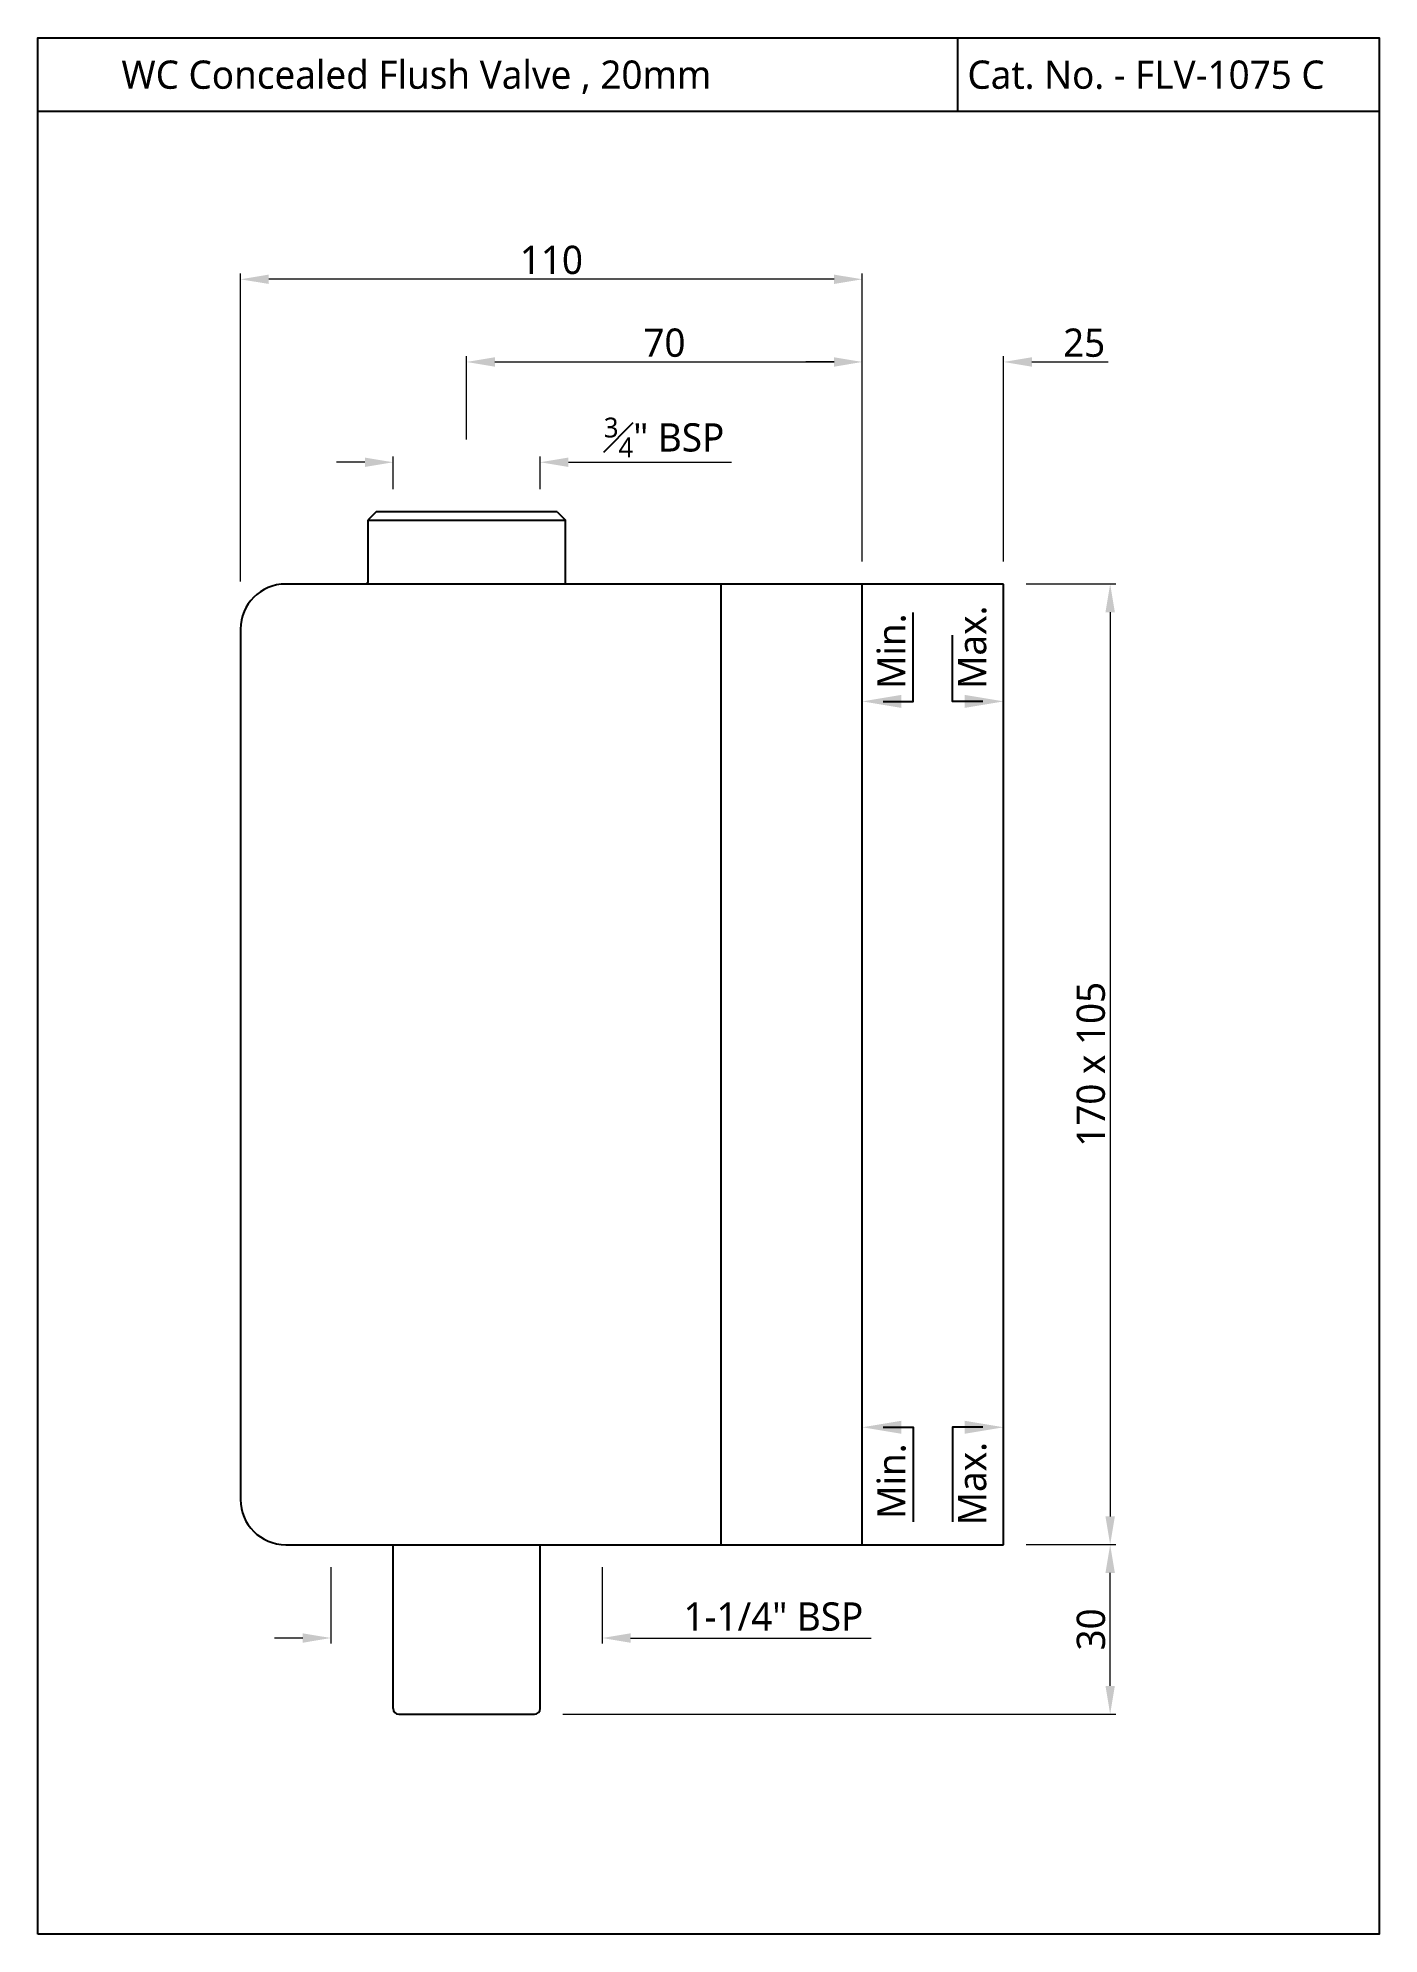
# Model space of a CAD drawing. Header units: inches. Extents: x 6864 to 7101, y 641 to 977.
import ezdxf

# ---------------------------------------------------------------- set-up
doc = ezdxf.new("R2010")
doc.units = ezdxf.units.IN
doc.header["$MEASUREMENT"] = 0
doc.styles.get("Standard").update_dxf_attribs({"font": 'SEGOEUI.TTF'})
doc.dimstyles.get("Standard").update_dxf_attribs({"dimtxt": 3, "dimasz": 3, "dimexe": 1, "dimexo": 2, "dimgap": 0.8, "dimtad": 1, "dimdec": 8, "dimdsep": 46, "dimtxsty": 'Standard', "dimcen": 0, "dimadec": 0, "dimazin": 2, "dimtfac": 1, "dimtdec": 8, "dimtmove": 0, "dimatfit": 1, "dimfxl": 0, "dimtolj": 1, "dimtzin": 0, "dimlwd": 9, "dimlwe": 9, "dimarcsym": 0})

# ---------------------------------------------------------------- blocks, each defined once
blk = doc.blocks.new('*D2')
at = {"color": 0, "lineweight": 9, "transparency": 16777216}
for p, q in [((7004.82, 919.49), (6999.82, 919.49)), ((7009.82, 884.2), (7009.82, 920.49)), ((7034.82, 884.2), (7034.82, 920.49)), ((7039.82, 919.49), (7053.31, 919.49))]:
    blk.add_line(p, q, dxfattribs=at)
at = {"color": 0, "transparency": 16777216}
for points in [[(7004.82, 920.32), (7004.82, 918.65), (7009.82, 919.49)], [(7039.82, 920.32), (7039.82, 918.65), (7034.82, 919.49)]]:
    blk.add_solid(points, dxfattribs=at)
at = {"layer": 'Defpoints', "color": 0, "transparency": 16777216}
for p in [(7034.82, 919.49), (7009.82, 880.2), (7034.82, 880.2)]:
    blk.add_point(p, dxfattribs=at)
at = {"color": 0, "transparency": 16777216, "insert": (7049.07, 922.87), "char_height": 5, "attachment_point": 5}
blk.add_mtext('\\A1;25', dxfattribs=at)
blk = doc.blocks.new('*D3')
at = {"color": 0, "lineweight": 9, "transparency": 16777216}
for p, q in [((6926.82, 897), (6926.82, 902.74)), ((6952.82, 897), (6952.82, 902.74)), ((6921.82, 901.74), (6916.82, 901.74)), ((6957.82, 901.74), (6986.67, 901.74))]:
    blk.add_line(p, q, dxfattribs=at)
at = {"color": 0, "transparency": 16777216}
for points in [[(6921.82, 902.57), (6921.82, 900.91), (6926.82, 901.74)], [(6957.82, 902.57), (6957.82, 900.91), (6952.82, 901.74)]]:
    blk.add_solid(points, dxfattribs=at)
at = {"layer": 'Defpoints', "color": 0, "transparency": 16777216}
for p in [(6952.82, 901.74), (6926.82, 893), (6952.82, 893)]:
    blk.add_point(p, dxfattribs=at)
at = {"color": 0, "transparency": 16777216, "insert": (6974.75, 906.14), "char_height": 5, "attachment_point": 5}
blk.add_mtext('\\A1;{\\H0.7x;\\S3#4;}" BSP', dxfattribs=at)
blk = doc.blocks.new('*D4')
at = {"color": 0, "lineweight": 9, "transparency": 16777216}
for p, q in [((6915.82, 706.2), (6915.82, 692.68)), ((6963.82, 706.2), (6963.82, 692.68)), ((6910.82, 693.68), (6905.82, 693.68)), ((6968.82, 693.68), (7011.38, 693.68))]:
    blk.add_line(p, q, dxfattribs=at)
at = {"color": 0, "transparency": 16777216}
for points in [[(6910.82, 694.51), (6910.82, 692.84), (6915.82, 693.68)], [(6968.82, 694.51), (6968.82, 692.84), (6963.82, 693.68)]]:
    blk.add_solid(points, dxfattribs=at)
at = {"layer": 'Defpoints', "color": 0, "transparency": 16777216}
for p in [(6915.82, 710.2), (6963.82, 710.2), (6963.82, 693.68)]:
    blk.add_point(p, dxfattribs=at)
at = {"color": 0, "transparency": 16777216, "insert": (6994.1, 697.45), "char_height": 5, "attachment_point": 5}
blk.add_mtext('\\A1;1-1/4" BSP', dxfattribs=at)
blk = doc.blocks.new('*D5')
at = {"color": 0, "lineweight": 9, "transparency": 16777216}
for p, q in [((6899.82, 880.65), (6899.82, 935.12)), ((7004.82, 934.12), (6904.82, 934.12)), ((7009.82, 884.2), (7009.82, 935.12))]:
    blk.add_line(p, q, dxfattribs=at)
at = {"color": 0, "transparency": 16777216}
for points in [[(6904.82, 934.95), (6904.82, 933.29), (6899.82, 934.12)], [(7004.82, 934.95), (7004.82, 933.29), (7009.82, 934.12)]]:
    blk.add_solid(points, dxfattribs=at)
at = {"layer": 'Defpoints', "color": 0, "transparency": 16777216}
for p in [(6899.82, 934.12), (7009.82, 880.2), (6899.82, 876.65)]:
    blk.add_point(p, dxfattribs=at)
at = {"color": 0, "transparency": 16777216, "insert": (6954.82, 937.52), "char_height": 5, "attachment_point": 5}
blk.add_mtext('\\A1;110', dxfattribs=at)
blk = doc.blocks.new('*D6')
at = {"color": 0, "lineweight": 9, "transparency": 16777216}
for p, q in [((6939.82, 905.74), (6939.82, 920.49)), ((6944.82, 919.49), (7004.82, 919.49)), ((7009.82, 884.2), (7009.82, 920.49))]:
    blk.add_line(p, q, dxfattribs=at)
at = {"color": 0, "transparency": 16777216}
for points in [[(6944.82, 920.32), (6944.82, 918.65), (6939.82, 919.49)], [(7004.82, 920.32), (7004.82, 918.65), (7009.82, 919.49)]]:
    blk.add_solid(points, dxfattribs=at)
at = {"layer": 'Defpoints', "color": 0, "transparency": 16777216}
for p in [(7009.82, 919.49), (6939.82, 901.74), (7009.82, 880.2)]:
    blk.add_point(p, dxfattribs=at)
at = {"color": 0, "transparency": 16777216, "insert": (6974.82, 922.87), "char_height": 5, "attachment_point": 5}
blk.add_mtext('\\A1;70', dxfattribs=at)
blk = doc.blocks.new('*D7')
at = {"color": 0, "lineweight": 9, "transparency": 16777216}
for p, q in [((7038.82, 880.2), (7054.67, 880.2)), ((7053.67, 875.2), (7053.67, 715.2)), ((7038.82, 710.2), (7054.67, 710.2))]:
    blk.add_line(p, q, dxfattribs=at)
at = {"color": 0, "transparency": 16777216}
for points in [[(7052.84, 875.2), (7054.5, 875.2), (7053.67, 880.2)], [(7052.84, 715.2), (7054.5, 715.2), (7053.67, 710.2)]]:
    blk.add_solid(points, dxfattribs=at)
at = {"layer": 'Defpoints', "color": 0, "transparency": 16777216}
for p in [(7034.82, 880.2), (7034.82, 710.2), (7053.67, 710.2)]:
    blk.add_point(p, dxfattribs=at)
at = {"color": 0, "transparency": 16777216, "insert": (7050.27, 795.2), "char_height": 5, "attachment_point": 5, "rotation": 90}
blk.add_mtext('\\A1;170 x 105', dxfattribs=at)
blk = doc.blocks.new('*D10')
at = {"color": 0, "lineweight": 9, "transparency": 16777216}
for p, q in [((7038.82, 710.2), (7054.67, 710.2)), ((7053.67, 685.2), (7053.67, 705.2)), ((6956.82, 680.2), (7054.67, 680.2))]:
    blk.add_line(p, q, dxfattribs=at)
at = {"color": 0, "transparency": 16777216}
for points in [[(7052.84, 705.2), (7054.5, 705.2), (7053.67, 710.2)], [(7052.84, 685.2), (7054.5, 685.2), (7053.67, 680.2)]]:
    blk.add_solid(points, dxfattribs=at)
at = {"layer": 'Defpoints', "color": 0, "transparency": 16777216}
for p in [(7034.82, 710.2), (7053.67, 710.2), (6952.82, 680.2)]:
    blk.add_point(p, dxfattribs=at)
at = {"color": 0, "transparency": 16777216, "insert": (7050.29, 695.2), "char_height": 5, "attachment_point": 5, "rotation": 90}
blk.add_mtext('\\A1;30', dxfattribs=at)

msp = doc.modelspace()

# ---------------------------------------------------------------- linework, layer by layer
for p, q in [((7026.6636051, 976.8317166), (7026.6636051, 963.8317166)), ((7101.23974859, 963.8317166), (6863.98675094, 963.8317166)), ((6922.32474109, 891.4956061), (6957.32474109, 891.4956061)), ((7034.82474109, 880.1956061), (6907.82474109, 880.1956061)), ((6984.82474109, 710.1956061), (6984.82474109, 880.1956061)), ((7009.82474109, 710.1956061), (7009.82474109, 880.1956061)), ((7034.82474109, 710.1956061), (7034.82474109, 880.1956061)), ((6899.82474109, 872.1956061), (6899.82474109, 718.1956061)), ((6907.82474109, 710.1956061), (7034.82474109, 710.1956061)), ((6926.82474109, 681.1956061), (6926.82474109, 710.1956061)), ((6952.82474109, 681.1956061), (6952.82474109, 710.1956061)), ((6927.82474109, 680.1956061), (6951.82474109, 680.1956061))]:
    msp.add_line(p, q)
at = {"lineweight": 25, "ltscale": 0.1}
for p, q in [((6923.82474109, 892.9956061), (6922.32474109, 891.4956061)), ((6955.82474109, 892.9956061), (6923.82474109, 892.9956061)), ((6955.82474109, 892.9956061), (6957.32474109, 891.4956061)), ((6922.32474109, 891.4956061), (6922.32474109, 880.44578071)), ((6957.32474109, 880.1956061), (6957.32474109, 891.4956061)), ((6922.32474109, 880.44578071), (6922.09520288, 880.1956061))]:
    msp.add_line(p, q, dxfattribs=at)
msp.add_lwpolyline([(6863.98675094, 641.28819135), (6863.98675094, 976.8317166), (7101.23974859, 976.8317166), (7101.23974859, 641.28819135)], close=True)
for points in [[(7013.52474109, 859.42148538), (7018.84743028, 859.42148538), (7018.84743028, 875.15464718)], [(7031.12474109, 859.42148538), (7025.8020519, 859.42148538), (7025.8020519, 871.14715815)], [(7013.52474109, 730.96972682), (7018.84743028, 730.96972682), (7018.84743028, 714.24016698)], [(7031.12474109, 730.96972682), (7025.8020519, 730.96972682), (7025.8020519, 714.24016698)]]:
    msp.add_lwpolyline(points)
for centre, radius, start, end in [((6907.82474109, 872.1956061), 8, 90, 180), ((6907.82474109, 718.1956061), 8, 180, 270), ((6927.82474109, 681.1956061), 1, 180, 270), ((6951.82474109, 681.1956061), 1, 270, 0)]:
    msp.add_arc(centre, radius, start, end)
for points in [[(7016.74594109, 858.26795205), (7009.82474109, 859.42148538), (7016.74594109, 860.57501871)], [(7027.90354109, 858.26795205), (7034.82474109, 859.42148538), (7027.90354109, 860.57501871)], [(7016.74594109, 732.12326015), (7009.82474109, 730.96972682), (7016.74594109, 729.81619349)], [(7027.90354109, 732.12326015), (7034.82474109, 730.96972682), (7027.90354109, 729.81619349)]]:
    msp.add_solid(points)

# ---------------------------------------------------------------- texts
for s, p in [('WC Concealed Flush Valve , 20mm', (6878.75925421, 967.8317166)), ('Cat. No. - FLV-1075 C', (7028.42263371, 967.8317166))]:
    msp.add_text(s, height=5).set_placement(p)
for s, p in [('Max.', (7031.73998761, 861.62267253)), ('Min.', (7017.45680812, 861.62267253)), ('Min.', (7017.45680812, 714.75877677)), ('Max.', (7031.73998761, 713.61860941))]:
    msp.add_text(s, height=5, rotation=90).set_placement(p)

# ---------------------------------------------------------------- dimensions: what is measured, and where the dimension line sits
for base, p1, p2, picture, middle in [((6899.8247410885, 934.1190621426), (7009.8247410885, 880.1956060997), (6899.8247410885, 876.6495961568), '*D5', (6954.8247410885, 937.5166911524)), ((7009.8247410885, 919.4868969537), (6939.8247410885, 901.7386562648), (7009.8247410885, 880.1956060997), '*D6', (6974.8247410885, 922.870578962))]:
    dim = msp.add_linear_dim(base=base, p1=p1, p2=p2, dimstyle='Standard', override={"dimtxt": 5, "dimasz": 5, "dimexo": 4, "dimtofl": 0})
    dim.commit()
    dim.dimension.update_dxf_attribs({"geometry": picture, "text_midpoint": middle})
dim = msp.add_linear_dim(base=(7034.8247410885, 919.4868969537), p1=(7009.8247410885, 880.1956060997), p2=(7034.8247410885, 880.1956060997), dimstyle='Standard', override={"dimtxt": 5, "dimasz": 5, "dimexo": 4, "dimtofl": 0})
dim.commit()
dim.dimension.update_dxf_attribs({"geometry": '*D2', "text_midpoint": (7049.0696504329, 919.4868969537), "dimtype": 160})
for base, p1, p2, text, picture, middle in [((6952.82474109, 901.73865626), (6926.82474109, 892.9956061), (6952.82474109, 892.9956061), '{\\H0.7x;\\S3#4;}" BSP', '*D3', (6974.74520831, 901.73865626)), ((6963.82474109, 693.67745949), (6915.82474109, 710.1956061), (6963.82474109, 710.1956061), '1-1/4" BSP', '*D4', (6994.10312324, 693.67745949))]:
    dim = msp.add_linear_dim(base=base, p1=p1, p2=p2, text=text, dimstyle='Standard', override={"dimtxt": 5, "dimasz": 5, "dimexo": 4, "dimtofl": 0})
    dim.commit()
    dim.dimension.update_dxf_attribs({"geometry": picture, "text_midpoint": middle, "dimtype": 160})
dim = msp.add_linear_dim(base=(7053.6713715122, 710.1956060997), p1=(7034.8247410885, 880.1956060997), p2=(7034.8247410885, 710.1956060997), angle=90, text='<> x 105', dimstyle='Standard', override={"dimtxt": 5, "dimasz": 5, "dimexo": 4, "dimtofl": 0})
dim.commit()
dim.dimension.update_dxf_attribs({"geometry": '*D7', "text_midpoint": (7050.2737425024, 795.1956060998)})
dim = msp.add_linear_dim(base=(7053.6713715122, 710.1956060997), p1=(6952.8247410885, 680.1956060997), p2=(7034.8247410885, 710.1956060997), angle=90, dimstyle='Standard', override={"dimtxt": 5, "dimasz": 5, "dimexo": 4, "dimtofl": 0})
dim.commit()
dim.dimension.update_dxf_attribs({"geometry": '*D10', "text_midpoint": (7050.2876895038, 695.1956060998)})

doc.saveas('drawing.dxf')
